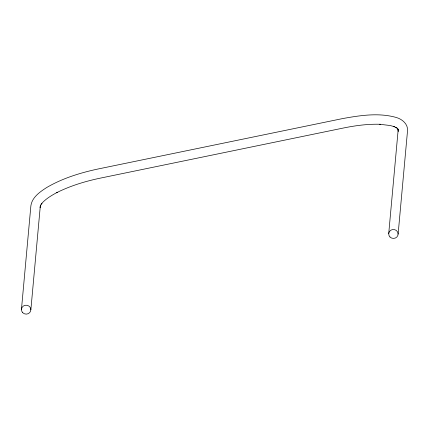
<?xml version="1.0" encoding="UTF-8"?>
<svg xmlns="http://www.w3.org/2000/svg" width="429" height="429" viewBox="0 0 429 429"><rect width="100%" height="100%" fill="white"/><g stroke="black" fill="none" stroke-linecap="round" stroke-linejoin="round"><path stroke-width="0.64" d="M21.45 309.443L30.883 205.775C32.073 197.238 39.967 191.876 46.643 187.559C62.323 178.373 79.901 172.908 97.581 169.09L342.498 118.602C360.226 115.406 379.022 112.452 396.664 117.594C402.327 119.337 407.963 124.056 407.55 130.507L398.117 234.17M30.856 309.877L40.283 206.306L40.074 207.448L40.798 204.896M388.706 233.735L398.133 130.164L398.246 131.328L397.973 129L398.402 130.094L397.163 128.04L397.865 128.968L395.667 127.177L396.562 127.853L393.409 126.351L394.417 126.721L390.32 125.536L379.767 124.276L380.571 124.287C368.409 123.89 356.268 125.445 344.358 127.826L99.598 178.282C84.786 181.435 70.168 185.902 56.601 192.707L57.261 192.364C51.432 195.485 45.565 198.911 41.238 204.022L41.988 203.217L40.632 205.378M389.956 236.958A4.708 4.467 5.2 0 0 397.908 235.317A4.708 4.467 5.2 0 0 392.374 229.585A4.708 4.467 5.2 0 0 389.956 236.958M22.699 312.666A4.708 4.467 5.2 0 0 30.647 311.025A4.708 4.467 5.2 0 0 25.113 305.292A4.708 4.467 5.2 0 0 22.699 312.666"/></g></svg>
